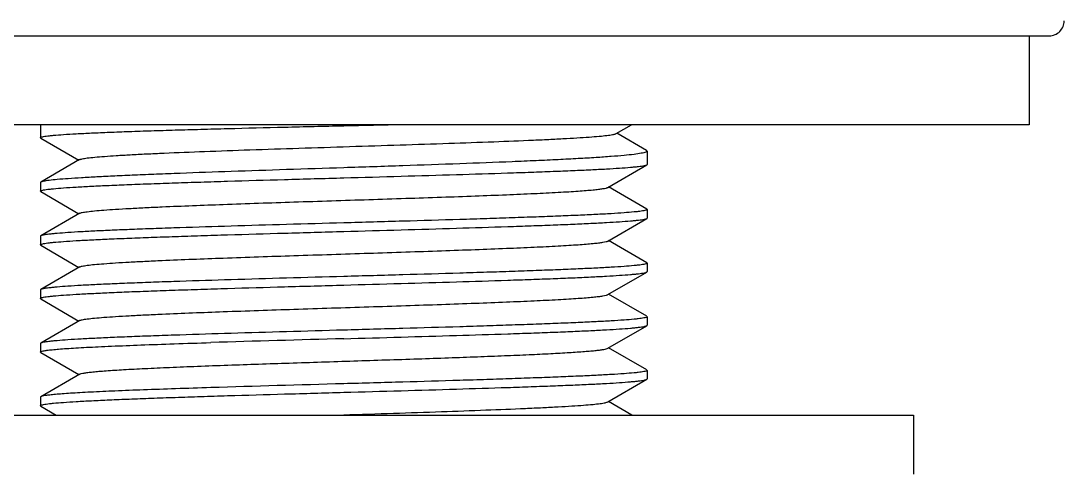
# Model space of a CAD drawing. Header units: millimetres. Extents: x 1091 to 1735, y 843 to 1297.
# Drawn here: x 1287.43 to 1322.68, y 1048.55 to 1063.68 of the extents above; entities that cross this region are included whole.
import ezdxf

# ---------------------------------------------------------------- set-up
doc = ezdxf.new("R2010")
doc.units = ezdxf.units.MM

msp = doc.modelspace()

# ---------------------------------------------------------------- linework, layer by layer
at = {"color": 7, "linetype": 'Continuous'}
for p, q in [((1274.505, 1063.175), (1322.18, 1063.175)), ((1321.502, 1063.175), (1321.502, 1060.175)), ((1321.501, 1060.175), (1275.184, 1060.175)), ((1288.093, 1060.175), (1288.093, 1059.735)), ((1298.343, 1060.141), (1299.842, 1060.175)), ((1307.542, 1059.872), (1308.067, 1060.175)), ((1308.571, 1059.308), (1307.569, 1059.888)), ((1288.104, 1059.723), (1288.093, 1059.735)), ((1288.104, 1059.723), (1289.391, 1058.979)), ((1308.571, 1059.308), (1308.593, 1059.283)), ((1308.593, 1059.284), (1308.593, 1058.834)), ((1289.419, 1058.995), (1288.106, 1058.236)), ((1307.261, 1058.057), (1308.58, 1058.82)), ((1308.58, 1058.82), (1308.593, 1058.834)), ((1288.106, 1058.236), (1288.093, 1058.22)), ((1288.093, 1058.22), (1288.093, 1057.929)), ((1288.105, 1057.915), (1288.093, 1057.929)), ((1288.105, 1057.915), (1289.396, 1057.168)), ((1308.58, 1057.326), (1307.289, 1058.073)), ((1289.424, 1057.184), (1288.105, 1056.421)), ((1308.58, 1057.326), (1308.593, 1057.312)), ((1308.593, 1057.312), (1308.593, 1057.024)), ((1307.261, 1056.247), (1308.58, 1057.01)), ((1308.58, 1057.01), (1308.593, 1057.024)), ((1288.105, 1056.421), (1288.093, 1056.407)), ((1288.093, 1056.407), (1288.093, 1056.119)), ((1288.105, 1056.105), (1288.093, 1056.119)), ((1288.105, 1056.105), (1289.396, 1055.358)), ((1308.58, 1055.516), (1307.289, 1056.263)), ((1289.424, 1055.374), (1288.105, 1054.611)), ((1308.58, 1055.516), (1308.593, 1055.502)), ((1308.593, 1055.502), (1308.593, 1055.214)), ((1307.261, 1054.437), (1308.58, 1055.2)), ((1308.58, 1055.2), (1308.593, 1055.214)), ((1288.105, 1054.611), (1288.093, 1054.597)), ((1288.093, 1054.597), (1288.093, 1054.309)), ((1288.105, 1054.295), (1288.093, 1054.309)), ((1288.105, 1054.295), (1289.396, 1053.548)), ((1308.58, 1053.706), (1307.289, 1054.453)), ((1289.424, 1053.564), (1288.105, 1052.801)), ((1308.58, 1053.706), (1308.593, 1053.692)), ((1308.593, 1053.692), (1308.593, 1053.404)), ((1307.261, 1052.627), (1308.58, 1053.39)), ((1308.58, 1053.39), (1308.593, 1053.404)), ((1288.105, 1052.801), (1288.093, 1052.787)), ((1288.093, 1052.787), (1288.093, 1052.499)), ((1288.105, 1052.485), (1288.093, 1052.499)), ((1288.105, 1052.485), (1289.396, 1051.738)), ((1308.58, 1051.896), (1307.289, 1052.643)), ((1289.424, 1051.754), (1288.105, 1050.991)), ((1308.58, 1051.896), (1308.593, 1051.882)), ((1308.593, 1051.882), (1308.593, 1051.594)), ((1307.261, 1050.817), (1308.58, 1051.58)), ((1308.58, 1051.58), (1308.593, 1051.594)), ((1288.105, 1050.991), (1288.093, 1050.977)), ((1288.093, 1050.977), (1288.093, 1050.689)), ((1288.105, 1050.675), (1288.093, 1050.689)), ((1308.08, 1050.375), (1307.289, 1050.833)), ((1279.093, 1050.375), (1317.593, 1050.375)), ((1288.105, 1050.675), (1288.622, 1050.375)), ((1317.593, 1050.375), (1317.593, 1048.375))]:
    msp.add_line(p, q, dxfattribs=at)
for centre, radius, start, end in [((1322.18, 1063.675), 0.5, 270, 0.3), ((1331.71, -171.283), 1224.688, 91.561264, 91.771556), ((1348.398, -746.43), 1798.557, 91.594813, 91.738007)]:
    msp.add_arc(centre, radius, start, end, dxfattribs=at)
for points, knots in [([(1288.093, 1059.735), (1288.093, 1059.742), (1288.112, 1059.755), (1288.148, 1059.765), (1288.212, 1059.778), (1288.297, 1059.791), (1288.408, 1059.804), (1288.602, 1059.823), (1288.903, 1059.845), (1289.332, 1059.871), (1289.847, 1059.896), (1290.445, 1059.921), (1291.118, 1059.947), (1291.861, 1059.972), (1292.666, 1059.996), (1293.526, 1060.021), (1294.758, 1060.054), (1296.368, 1060.094), (1297.676, 1060.125), (1298.343, 1060.141)], [0, 0, 0, 0, 0.001786, 0.005623, 0.011764, 0.020243, 0.031056, 0.044187, 0.077289, 0.11925, 0.169673, 0.228081, 0.293911, 0.366533, 0.445248, 0.529302, 0.617891, 0.805199, 1, 1, 1, 1]), ([(1289.419, 1058.995), (1289.429, 1059.001), (1289.459, 1059.011), (1289.514, 1059.024), (1289.589, 1059.038), (1289.729, 1059.058), (1289.954, 1059.081), (1290.281, 1059.108), (1290.682, 1059.135), (1291.154, 1059.163), (1291.691, 1059.19), (1292.526, 1059.228), (1293.694, 1059.275), (1295.212, 1059.329), (1296.847, 1059.383), (1298.539, 1059.437), (1300.227, 1059.491), (1301.851, 1059.544), (1303.353, 1059.598), (1304.504, 1059.644), (1305.324, 1059.681), (1305.85, 1059.708), (1306.312, 1059.735), (1306.703, 1059.762), (1307.022, 1059.788), (1307.24, 1059.811), (1307.376, 1059.83), (1307.449, 1059.843), (1307.503, 1059.856), (1307.532, 1059.866), (1307.542, 1059.872)], [0, 0, 0, 0, 0.002035, 0.005145, 0.009354, 0.014659, 0.028528, 0.046649, 0.06886, 0.094961, 0.124716, 0.157852, 0.233029, 0.317755, 0.408954, 0.503327, 0.597479, 0.688042, 0.771796, 0.845788, 0.878299, 0.907436, 0.932947, 0.954619, 0.972268, 0.98576, 0.990915, 0.995002, 0.998024, 1, 1, 1, 1]), ([(1308.593, 1059.283), (1308.593, 1059.276), (1308.582, 1059.264), (1308.563, 1059.254), (1308.531, 1059.24), (1308.474, 1059.225), (1308.344, 1059.198), (1308.12, 1059.167), (1307.782, 1059.132), (1307.353, 1059.097), (1306.838, 1059.061), (1306.241, 1059.026), (1305.567, 1058.991), (1304.824, 1058.957), (1303.716, 1058.909), (1302.215, 1058.852), (1300.317, 1058.785), (1299.009, 1058.742), (1298.343, 1058.72)], [0, 0, 0, 0, 0.00218, 0.003933, 0.00622, 0.012476, 0.02103, 0.045063, 0.078202, 0.120169, 0.170571, 0.228939, 0.294712, 0.367262, 0.445895, 0.618344, 0.805433, 1, 1, 1, 1]), ([(1298.343, 1058.381), (1298.989, 1058.399), (1300.258, 1058.435), (1302.104, 1058.489), (1303.568, 1058.535), (1304.656, 1058.572), (1305.391, 1058.599), (1306.062, 1058.626), (1306.663, 1058.653), (1307.189, 1058.68), (1307.635, 1058.707), (1307.955, 1058.731), (1308.167, 1058.75), (1308.294, 1058.763), (1308.398, 1058.777), (1308.48, 1058.79), (1308.538, 1058.803), (1308.57, 1058.813), (1308.58, 1058.82)], [0, 0, 0, 0, 0.189155, 0.371477, 0.540409, 0.617923, 0.689854, 0.755558, 0.814438, 0.865964, 0.909676, 0.945182, 0.959762, 0.972182, 0.982419, 0.990461, 0.996309, 1, 1, 1, 1]), ([(1298.343, 1058.72), (1297.697, 1058.699), (1296.43, 1058.658), (1294.586, 1058.596), (1293.123, 1058.544), (1292.037, 1058.503), (1291.303, 1058.472), (1290.632, 1058.443), (1290.03, 1058.413), (1289.504, 1058.384), (1289.057, 1058.355), (1288.694, 1058.326), (1288.445, 1058.301), (1288.291, 1058.28), (1288.208, 1058.267), (1288.149, 1058.253), (1288.117, 1058.242), (1288.106, 1058.236)], [0, 0, 0, 0, 0.188883, 0.370967, 0.539722, 0.617176, 0.689072, 0.754764, 0.813663, 0.865237, 0.909029, 0.944647, 0.97179, 0.982111, 0.990248, 0.996198, 1, 1, 1, 1]), ([(1288.093, 1057.929), (1288.093, 1057.935), (1288.112, 1057.948), (1288.148, 1057.959), (1288.212, 1057.974), (1288.297, 1057.987), (1288.408, 1058.001), (1288.602, 1058.021), (1288.903, 1058.045), (1289.332, 1058.073), (1289.847, 1058.1), (1290.445, 1058.128), (1291.118, 1058.156), (1291.861, 1058.184), (1292.666, 1058.212), (1293.526, 1058.24), (1294.758, 1058.279), (1296.368, 1058.326), (1297.676, 1058.362), (1298.343, 1058.381)], [0, 0, 0, 0, 0.001827, 0.005684, 0.011837, 0.020324, 0.031142, 0.04428, 0.077386, 0.11935, 0.169771, 0.228177, 0.294001, 0.366615, 0.445322, 0.529366, 0.617943, 0.805227, 1, 1, 1, 1]), ([(1289.424, 1057.184), (1289.434, 1057.19), (1289.463, 1057.2), (1289.517, 1057.213), (1289.591, 1057.226), (1289.727, 1057.246), (1289.946, 1057.269), (1290.264, 1057.296), (1290.655, 1057.323), (1291.115, 1057.349), (1291.639, 1057.376), (1292.698, 1057.425), (1294.378, 1057.49), (1296.706, 1057.568), (1298.762, 1057.634), (1300.423, 1057.688), (1301.623, 1057.728), (1302.757, 1057.769), (1303.802, 1057.809), (1304.737, 1057.849), (1305.439, 1057.884), (1305.931, 1057.912), (1306.245, 1057.933), (1306.518, 1057.953), (1306.75, 1057.973), (1306.94, 1057.993), (1307.087, 1058.013), (1307.181, 1058.03), (1307.235, 1058.045), (1307.254, 1058.053), (1307.261, 1058.057)], [0, 0, 0, 0, 0.002028, 0.005117, 0.009287, 0.014542, 0.028271, 0.046201, 0.068182, 0.09402, 0.123487, 0.156322, 0.27196, 0.405854, 0.547284, 0.617287, 0.68493, 0.748853, 0.80777, 0.860498, 0.90598, 0.925712, 0.943304, 0.958667, 0.97173, 0.982426, 0.990712, 0.996562, 0.998576, 1, 1, 1, 1]), ([(1308.593, 1057.312), (1308.593, 1057.306), (1308.573, 1057.292), (1308.537, 1057.282), (1308.474, 1057.267), (1308.388, 1057.254), (1308.278, 1057.24), (1308.083, 1057.22), (1307.782, 1057.196), (1307.354, 1057.168), (1306.838, 1057.141), (1306.241, 1057.113), (1305.567, 1057.085), (1304.825, 1057.057), (1304.019, 1057.029), (1303.159, 1057), (1301.927, 1056.962), (1300.317, 1056.915), (1299.009, 1056.879), (1298.343, 1056.86)], [0, 0, 0, 0, 0.001824, 0.005677, 0.011827, 0.020309, 0.031125, 0.044259, 0.07736, 0.119321, 0.169741, 0.228147, 0.293974, 0.366592, 0.445302, 0.529349, 0.617928, 0.805217, 1, 1, 1, 1]), ([(1298.343, 1056.86), (1297.696, 1056.842), (1296.427, 1056.806), (1294.581, 1056.752), (1293.117, 1056.706), (1292.029, 1056.669), (1291.294, 1056.642), (1290.623, 1056.615), (1290.022, 1056.588), (1289.496, 1056.561), (1289.05, 1056.534), (1288.73, 1056.51), (1288.518, 1056.491), (1288.391, 1056.477), (1288.287, 1056.464), (1288.205, 1056.451), (1288.147, 1056.438), (1288.116, 1056.428), (1288.105, 1056.421)], [0, 0, 0, 0, 0.189156, 0.371481, 0.540418, 0.617931, 0.68986, 0.755561, 0.814439, 0.865963, 0.909675, 0.945181, 0.959761, 0.972182, 0.982419, 0.990461, 0.996309, 1, 1, 1, 1]), ([(1298.343, 1056.571), (1298.989, 1056.589), (1300.258, 1056.625), (1302.104, 1056.679), (1303.569, 1056.725), (1304.656, 1056.762), (1305.391, 1056.789), (1306.062, 1056.816), (1306.663, 1056.843), (1307.189, 1056.87), (1307.635, 1056.897), (1307.955, 1056.921), (1308.167, 1056.94), (1308.294, 1056.953), (1308.398, 1056.967), (1308.48, 1056.98), (1308.538, 1056.993), (1308.57, 1057.003), (1308.58, 1057.01)], [0, 0, 0, 0, 0.189155, 0.371478, 0.540412, 0.617925, 0.689856, 0.75556, 0.814439, 0.865964, 0.909676, 0.945182, 0.959761, 0.972182, 0.982419, 0.990461, 0.996309, 1, 1, 1, 1]), ([(1288.093, 1056.119), (1288.093, 1056.125), (1288.112, 1056.138), (1288.148, 1056.149), (1288.212, 1056.164), (1288.297, 1056.177), (1288.408, 1056.191), (1288.602, 1056.211), (1288.903, 1056.235), (1289.332, 1056.263), (1289.847, 1056.29), (1290.445, 1056.318), (1291.118, 1056.346), (1291.861, 1056.374), (1292.666, 1056.402), (1293.526, 1056.43), (1294.758, 1056.469), (1296.368, 1056.516), (1297.676, 1056.552), (1298.343, 1056.571)], [0, 0, 0, 0, 0.001827, 0.005684, 0.011837, 0.020324, 0.031142, 0.044279, 0.077385, 0.119349, 0.169771, 0.228177, 0.294002, 0.366617, 0.445324, 0.529368, 0.617945, 0.805228, 1, 1, 1, 1]), ([(1289.424, 1055.374), (1289.434, 1055.38), (1289.463, 1055.39), (1289.517, 1055.403), (1289.591, 1055.416), (1289.727, 1055.436), (1289.946, 1055.459), (1290.264, 1055.486), (1290.655, 1055.513), (1291.115, 1055.539), (1291.639, 1055.566), (1292.698, 1055.615), (1294.378, 1055.68), (1296.706, 1055.758), (1298.762, 1055.824), (1300.423, 1055.878), (1301.623, 1055.918), (1302.757, 1055.959), (1303.802, 1055.999), (1304.737, 1056.039), (1305.439, 1056.074), (1305.931, 1056.102), (1306.245, 1056.123), (1306.518, 1056.143), (1306.75, 1056.163), (1306.94, 1056.183), (1307.087, 1056.203), (1307.181, 1056.22), (1307.235, 1056.235), (1307.254, 1056.243), (1307.261, 1056.247)], [0, 0, 0, 0, 0.002027, 0.005116, 0.009287, 0.014541, 0.02827, 0.0462, 0.068181, 0.094019, 0.123487, 0.15632, 0.27196, 0.405853, 0.547284, 0.617286, 0.684929, 0.748852, 0.807769, 0.860498, 0.905979, 0.925711, 0.943303, 0.958667, 0.971728, 0.982426, 0.990711, 0.996561, 0.998576, 1, 1, 1, 1]), ([(1308.593, 1055.502), (1308.593, 1055.496), (1308.573, 1055.482), (1308.537, 1055.472), (1308.474, 1055.457), (1308.388, 1055.444), (1308.278, 1055.43), (1308.083, 1055.41), (1307.782, 1055.386), (1307.354, 1055.358), (1306.838, 1055.331), (1306.241, 1055.303), (1305.567, 1055.275), (1304.824, 1055.247), (1304.019, 1055.219), (1303.159, 1055.19), (1301.927, 1055.152), (1300.317, 1055.105), (1299.009, 1055.069), (1298.343, 1055.05)], [0, 0, 0, 0, 0.001825, 0.00568, 0.011831, 0.020315, 0.031131, 0.044267, 0.07737, 0.119331, 0.169752, 0.228158, 0.293984, 0.366601, 0.44531, 0.529355, 0.617934, 0.805221, 1, 1, 1, 1]), ([(1298.343, 1055.05), (1297.696, 1055.032), (1296.427, 1054.996), (1294.581, 1054.942), (1293.117, 1054.896), (1292.029, 1054.859), (1291.294, 1054.832), (1290.623, 1054.805), (1290.022, 1054.778), (1289.496, 1054.751), (1289.05, 1054.724), (1288.73, 1054.7), (1288.518, 1054.681), (1288.391, 1054.667), (1288.287, 1054.654), (1288.205, 1054.641), (1288.147, 1054.628), (1288.116, 1054.618), (1288.105, 1054.611)], [0, 0, 0, 0, 0.189155, 0.37148, 0.540415, 0.617928, 0.689858, 0.75556, 0.814439, 0.865964, 0.909676, 0.945182, 0.959761, 0.972182, 0.982419, 0.990461, 0.996309, 1, 1, 1, 1]), ([(1298.343, 1054.761), (1298.989, 1054.779), (1300.258, 1054.815), (1302.104, 1054.869), (1303.569, 1054.915), (1304.656, 1054.952), (1305.391, 1054.979), (1306.062, 1055.006), (1306.663, 1055.033), (1307.189, 1055.06), (1307.635, 1055.087), (1307.955, 1055.111), (1308.167, 1055.13), (1308.294, 1055.143), (1308.398, 1055.157), (1308.48, 1055.17), (1308.538, 1055.183), (1308.57, 1055.193), (1308.58, 1055.2)], [0, 0, 0, 0, 0.189155, 0.37148, 0.540416, 0.617929, 0.689859, 0.75556, 0.814439, 0.865964, 0.909676, 0.945182, 0.959761, 0.972182, 0.982419, 0.990461, 0.996309, 1, 1, 1, 1]), ([(1288.093, 1054.309), (1288.093, 1054.315), (1288.112, 1054.328), (1288.148, 1054.339), (1288.212, 1054.353), (1288.297, 1054.367), (1288.407, 1054.381), (1288.602, 1054.401), (1288.903, 1054.425), (1289.331, 1054.453), (1289.847, 1054.48), (1290.444, 1054.508), (1291.118, 1054.536), (1291.861, 1054.564), (1292.666, 1054.592), (1293.526, 1054.62), (1294.758, 1054.659), (1296.368, 1054.706), (1297.676, 1054.742), (1298.343, 1054.761)], [0, 0, 0, 0, 0.001825, 0.005678, 0.011829, 0.020312, 0.031128, 0.044263, 0.077365, 0.119326, 0.169747, 0.228152, 0.293979, 0.366596, 0.445306, 0.529351, 0.61793, 0.805219, 1, 1, 1, 1]), ([(1289.424, 1053.564), (1289.434, 1053.57), (1289.463, 1053.58), (1289.517, 1053.593), (1289.591, 1053.606), (1289.727, 1053.626), (1289.946, 1053.649), (1290.264, 1053.676), (1290.655, 1053.703), (1291.115, 1053.729), (1291.639, 1053.756), (1292.698, 1053.805), (1294.378, 1053.87), (1296.706, 1053.948), (1298.762, 1054.014), (1300.423, 1054.068), (1301.623, 1054.108), (1302.757, 1054.149), (1303.802, 1054.189), (1304.737, 1054.229), (1305.439, 1054.264), (1305.931, 1054.292), (1306.245, 1054.313), (1306.518, 1054.333), (1306.75, 1054.353), (1306.94, 1054.373), (1307.087, 1054.393), (1307.181, 1054.41), (1307.235, 1054.425), (1307.254, 1054.433), (1307.261, 1054.437)], [0, 0, 0, 0, 0.002028, 0.005116, 0.009287, 0.014542, 0.02827, 0.046201, 0.068181, 0.09402, 0.123487, 0.156321, 0.27196, 0.405853, 0.547284, 0.617286, 0.684929, 0.748852, 0.80777, 0.860498, 0.905979, 0.925712, 0.943303, 0.958667, 0.971729, 0.982426, 0.990713, 0.99656, 0.998575, 1, 1, 1, 1]), ([(1308.593, 1053.692), (1308.593, 1053.686), (1308.573, 1053.672), (1308.537, 1053.662), (1308.473, 1053.647), (1308.388, 1053.634), (1308.277, 1053.62), (1308.083, 1053.6), (1307.782, 1053.576), (1307.353, 1053.548), (1306.838, 1053.521), (1306.241, 1053.493), (1305.567, 1053.465), (1304.824, 1053.437), (1304.019, 1053.409), (1303.159, 1053.38), (1301.927, 1053.342), (1300.317, 1053.295), (1299.009, 1053.259), (1298.343, 1053.24)], [0, 0, 0, 0, 0.001827, 0.005684, 0.011838, 0.020324, 0.031142, 0.04428, 0.077386, 0.119349, 0.169771, 0.228177, 0.294002, 0.366617, 0.445324, 0.529368, 0.617945, 0.805228, 1, 1, 1, 1]), ([(1298.343, 1053.24), (1297.696, 1053.222), (1296.427, 1053.186), (1294.581, 1053.132), (1293.117, 1053.086), (1292.029, 1053.049), (1291.294, 1053.022), (1290.623, 1052.995), (1290.022, 1052.968), (1289.496, 1052.941), (1289.05, 1052.914), (1288.73, 1052.89), (1288.518, 1052.871), (1288.391, 1052.857), (1288.287, 1052.844), (1288.205, 1052.831), (1288.147, 1052.818), (1288.116, 1052.808), (1288.105, 1052.801)], [0, 0, 0, 0, 0.189155, 0.371478, 0.540411, 0.617925, 0.689856, 0.755559, 0.814438, 0.865964, 0.909676, 0.945182, 0.959761, 0.972182, 0.982419, 0.990461, 0.996309, 1, 1, 1, 1]), ([(1298.343, 1052.951), (1298.989, 1052.969), (1300.258, 1053.005), (1302.104, 1053.059), (1303.569, 1053.105), (1304.656, 1053.142), (1305.391, 1053.169), (1306.062, 1053.196), (1306.663, 1053.223), (1307.189, 1053.25), (1307.635, 1053.277), (1307.955, 1053.301), (1308.167, 1053.32), (1308.294, 1053.333), (1308.398, 1053.347), (1308.48, 1053.36), (1308.538, 1053.373), (1308.57, 1053.383), (1308.58, 1053.39)], [0, 0, 0, 0, 0.189156, 0.371482, 0.540418, 0.617931, 0.689861, 0.755561, 0.814439, 0.865963, 0.909675, 0.945181, 0.959761, 0.972182, 0.982419, 0.990461, 0.996309, 1, 1, 1, 1]), ([(1288.093, 1052.499), (1288.093, 1052.503), (1288.101, 1052.512), (1288.134, 1052.526), (1288.208, 1052.543), (1288.332, 1052.562), (1288.505, 1052.581), (1288.726, 1052.601), (1288.994, 1052.621), (1289.307, 1052.641), (1289.664, 1052.661), (1290.064, 1052.681), (1290.675, 1052.708), (1291.529, 1052.742), (1292.648, 1052.782), (1293.437, 1052.807), (1293.85, 1052.82)], [0, 0, 0, 0, 0.002049, 0.005729, 0.019131, 0.040917, 0.071081, 0.10951, 0.156039, 0.210444, 0.272474, 0.341822, 0.418164, 0.590275, 0.785498, 1, 1, 1, 1]), ([(1294.427, 1052.06), (1295.118, 1052.085), (1296.538, 1052.132), (1298.679, 1052.201), (1300.473, 1052.259), (1301.865, 1052.307), (1302.84, 1052.342), (1303.747, 1052.377), (1304.572, 1052.412), (1305.303, 1052.447), (1305.929, 1052.482), (1306.38, 1052.512), (1306.681, 1052.537), (1306.861, 1052.554), (1307.008, 1052.572), (1307.122, 1052.589), (1307.203, 1052.605), (1307.246, 1052.618), (1307.261, 1052.627)], [0, 0, 0, 0, 0.16146, 0.331536, 0.50001, 0.580455, 0.656736, 0.727702, 0.792284, 0.849507, 0.898509, 0.938559, 0.955035, 0.969065, 0.980596, 0.989599, 0.996056, 1, 1, 1, 1]), ([(1289.424, 1051.754), (1289.44, 1051.763), (1289.489, 1051.777), (1289.58, 1051.795), (1289.711, 1051.814), (1289.879, 1051.832), (1290.084, 1051.851), (1290.429, 1051.878), (1290.946, 1051.911), (1291.661, 1051.948), (1292.493, 1051.985), (1293.428, 1052.023), (1294.085, 1052.047), (1294.427, 1052.06)], [0, 0, 0, 0, 0.011161, 0.029816, 0.056043, 0.089792, 0.130926, 0.179282, 0.296814, 0.440366, 0.607404, 0.795086, 1, 1, 1, 1]), ([(1308.593, 1051.882), (1308.593, 1051.876), (1308.573, 1051.862), (1308.537, 1051.852), (1308.473, 1051.837), (1308.388, 1051.824), (1308.277, 1051.81), (1308.083, 1051.79), (1307.782, 1051.766), (1307.353, 1051.738), (1306.838, 1051.711), (1306.241, 1051.683), (1305.567, 1051.655), (1304.824, 1051.627), (1304.019, 1051.599), (1303.159, 1051.57), (1301.927, 1051.532), (1300.317, 1051.485), (1299.009, 1051.449), (1298.343, 1051.43)], [0, 0, 0, 0, 0.001827, 0.005684, 0.011838, 0.020324, 0.031143, 0.04428, 0.077386, 0.11935, 0.169772, 0.228177, 0.294001, 0.366614, 0.445321, 0.529366, 0.617943, 0.805227, 1, 1, 1, 1]), ([(1298.343, 1051.141), (1298.989, 1051.159), (1300.258, 1051.195), (1302.104, 1051.249), (1303.569, 1051.295), (1304.656, 1051.332), (1305.391, 1051.359), (1306.062, 1051.386), (1306.663, 1051.413), (1307.189, 1051.44), (1307.635, 1051.467), (1307.955, 1051.491), (1308.167, 1051.51), (1308.294, 1051.523), (1308.398, 1051.537), (1308.48, 1051.55), (1308.538, 1051.563), (1308.57, 1051.573), (1308.58, 1051.58)], [0, 0, 0, 0, 0.189157, 0.371483, 0.540419, 0.617933, 0.689863, 0.755563, 0.81444, 0.865963, 0.909675, 0.945181, 0.959761, 0.972182, 0.982418, 0.990461, 0.996309, 1, 1, 1, 1]), ([(1288.093, 1050.689), (1288.093, 1050.695), (1288.112, 1050.708), (1288.148, 1050.719), (1288.212, 1050.733), (1288.297, 1050.747), (1288.408, 1050.761), (1288.602, 1050.781), (1288.903, 1050.805), (1289.332, 1050.833), (1289.847, 1050.86), (1290.445, 1050.888), (1291.118, 1050.916), (1291.861, 1050.944), (1292.666, 1050.972), (1293.526, 1051), (1294.758, 1051.039), (1296.368, 1051.086), (1297.676, 1051.122), (1298.343, 1051.141)], [0, 0, 0, 0, 0.001827, 0.005683, 0.011836, 0.020322, 0.03114, 0.044277, 0.077382, 0.119346, 0.169769, 0.228176, 0.294003, 0.366621, 0.44533, 0.529374, 0.61795, 0.805228, 1, 1, 1, 1]), ([(1293.85, 1051.299), (1293.454, 1051.287), (1292.696, 1051.262), (1291.617, 1051.224), (1290.658, 1051.187), (1289.941, 1051.154), (1289.441, 1051.127), (1289.123, 1051.108), (1288.847, 1051.089), (1288.614, 1051.07), (1288.423, 1051.051), (1288.277, 1051.033), (1288.183, 1051.017), (1288.13, 1051.003), (1288.112, 1050.995), (1288.105, 1050.991)], [0, 0, 0, 0, 0.206198, 0.394872, 0.562609, 0.706475, 0.768634, 0.8239, 0.872033, 0.912828, 0.946107, 0.971751, 0.989683, 0.995774, 1, 1, 1, 1]), ([(1298.342, 1050.38), (1298.903, 1050.399), (1300.004, 1050.434), (1301.606, 1050.488), (1303.091, 1050.541), (1304.232, 1050.587), (1305.046, 1050.624), (1305.57, 1050.651), (1306.03, 1050.678), (1306.421, 1050.705), (1306.739, 1050.732), (1306.958, 1050.755), (1307.094, 1050.774), (1307.168, 1050.788), (1307.222, 1050.801), (1307.251, 1050.811), (1307.261, 1050.817)], [0, 0, 0, 0, 0.188292, 0.369858, 0.538216, 0.687355, 0.753025, 0.811959, 0.863636, 0.907598, 0.943458, 0.970917, 0.981425, 0.989765, 0.995943, 1, 1, 1, 1])]:
    msp.add_open_spline(points, degree=3, knots=knots, dxfattribs=at)

doc.saveas('drawing.dxf')
